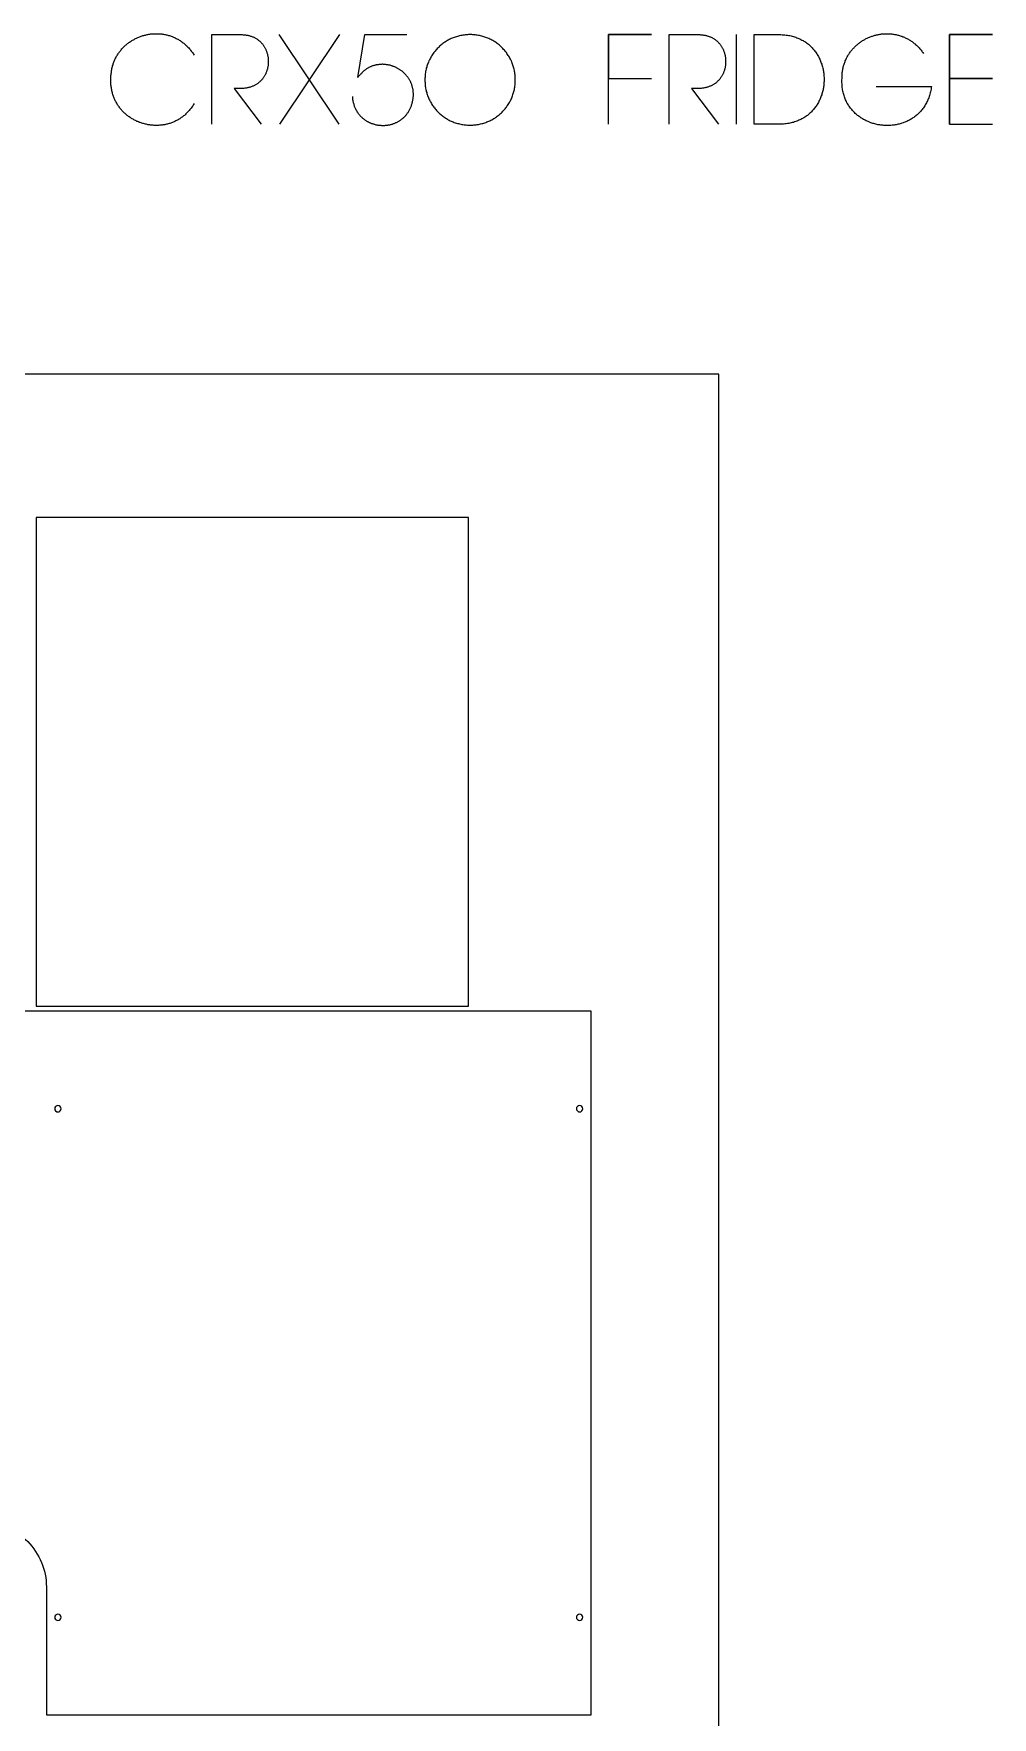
# Model space of a CAD drawing. Extents: x -888 to 5190, y -506 to 2808.
# Drawn here: x 4441 to 5190, y 1390 to 2706 of the extents above; entities that cross this region are included whole.
import ezdxf

# ---------------------------------------------------------------- set-up
doc = ezdxf.new("R2010")
doc.units = 0
doc.layers.add('DEFAULT_LAYER', color=1, linetype='CONTINUOUS')
doc.layers.add('T5_LOGOLAYER_21', color=18, linetype='CONTINUOUS')

msp = doc.modelspace()

# ---------------------------------------------------------------- linework, layer by layer
at = {"layer": 'DEFAULT_LAYER'}
for points in [[(3756.7, 0), (4976.7, 0), (4976.7, 2440), (3756.7, 2440)], [(4442.7, 1946), (4780.7, 1946), (4780.7, 2328), (4442.7, 2328)]]:
    msp.add_lwpolyline(points, close=True, dxfattribs=at)
for points in [[(4876.7, 1942), (3756.7, 1942), (3756.7, 1542), (4400.7, 1542, -0.414214), (4450.7, 1492), (4450.7, 1392), (4876.7, 1392)], [(4459.7, 1868.3, 0.414214), (4457.2, 1865.8, 0.414214), (4459.7, 1863.3, 0.414214), (4462.2, 1865.8, 0.414214)], [(4867.7, 1868.3, 0.414214), (4865.2, 1865.8, 0.414214), (4867.7, 1863.3, 0.414214), (4870.2, 1865.8, 0.414214)], [(4459.7, 1470.7, 0.414214), (4457.2, 1468.2, 0.414214), (4459.7, 1465.7, 0.414214), (4462.2, 1468.2, 0.414214)], [(4867.7, 1470.7, 0.414214), (4865.2, 1468.2, 0.414214), (4867.7, 1465.7, 0.414214), (4870.2, 1468.2, 0.414214)]]:
    msp.add_lwpolyline(points, format="xyb", close=True, dxfattribs=at)
at = {"layer": 'T5_LOGOLAYER_21'}
for points in [[(4566.3, 2651.6), (4565.8, 2650.8), (4565.4, 2650.1), (4564.9, 2649.5), (4564.4, 2648.8), (4563.9, 2648.1), (4563.4, 2647.5), (4562.9, 2646.9), (4562.4, 2646.3), (4561.9, 2645.7), (4561.4, 2645.1), (4560.8, 2644.5), (4560.3, 2644), (4559.7, 2643.5), (4559.2, 2642.9), (4558.6, 2642.4), (4558, 2642), (4557.4, 2641.5), (4556.8, 2641.1), (4556.2, 2640.6), (4555.6, 2640.2), (4555, 2639.8), (4554.4, 2639.4), (4553.8, 2639), (4553.2, 2638.7), (4552.5, 2638.3), (4551.9, 2638), (4551.2, 2637.7), (4550.6, 2637.4), (4549.9, 2637.1), (4549.3, 2636.9), (4548.6, 2636.6), (4548, 2636.4), (4547.3, 2636.1), (4546.6, 2635.9), (4545.9, 2635.7), (4545.3, 2635.6), (4544.6, 2635.4), (4543.9, 2635.2), (4543.2, 2635.1), (4542.5, 2635), (4541.8, 2634.9), (4541.2, 2634.8), (4540.5, 2634.7), (4539.8, 2634.6), (4539.1, 2634.6), (4538.4, 2634.5), (4537.7, 2634.5), (4537, 2634.5), (4536.3, 2634.5), (4535.6, 2634.5), (4534.9, 2634.5), (4534.2, 2634.6), (4533.5, 2634.6), (4532.9, 2634.7), (4532.2, 2634.8), (4531.5, 2634.9), (4530.8, 2635), (4530.1, 2635.1), (4529.4, 2635.2), (4528.8, 2635.4), (4528.1, 2635.5), (4527.4, 2635.7), (4526.7, 2635.9), (4526.1, 2636), (4525.4, 2636.3), (4524.8, 2636.5), (4524.1, 2636.7), (4523.5, 2636.9), (4522.8, 2637.2), (4522.2, 2637.5), (4521.5, 2637.7), (4520.9, 2638), (4520.3, 2638.3), (4519.7, 2638.7), (4519.1, 2639), (4518.5, 2639.3), (4517.9, 2639.7), (4517.3, 2640), (4516.7, 2640.4), (4516.1, 2640.8), (4515.5, 2641.2), (4515, 2641.6), (4514.4, 2642), (4513.9, 2642.4), (4513.3, 2642.9), (4512.8, 2643.3), (4512.3, 2643.8), (4511.8, 2644.2), (4511.3, 2644.7), (4510.8, 2645.2), (4510.3, 2645.7), (4509.8, 2646.2), (4509.3, 2646.8), (4508.9, 2647.3), (4508.5, 2647.8), (4508, 2648.4), (4507.6, 2649), (4507.2, 2649.5), (4506.8, 2650.1), (4506.4, 2650.7), (4506, 2651.3), (4505.7, 2651.9), (4505.3, 2652.6), (4505, 2653.2), (4504.6, 2653.8), (4504.3, 2654.5), (4504, 2655.2), (4503.7, 2655.8), (4503.5, 2656.5), (4503.2, 2657.2), (4503, 2657.9), (4502.7, 2658.6), (4502.5, 2659.3), (4502.3, 2660.1), (4502.1, 2660.8), (4501.9, 2661.5), (4501.8, 2662.3), (4501.6, 2663.1), (4501.5, 2663.8), (4501.4, 2664.6), (4501.3, 2665.4), (4501.2, 2666.2), (4501.2, 2667), (4501.1, 2667.8), (4501.1, 2668.7), (4501.1, 2669.5), (4501.1, 2670.3), (4501.2, 2671.2), (4501.2, 2672), (4501.2, 2672.8), (4501.2, 2673.6), (4501.3, 2674.4), (4501.4, 2675.2), (4501.5, 2676), (4501.6, 2676.8), (4501.7, 2677.5), (4501.8, 2678.3), (4502, 2679.1), (4502.2, 2679.8), (4502.3, 2680.5), (4502.5, 2681.2), (4502.8, 2682), (4503, 2682.7), (4503.2, 2683.4), (4503.5, 2684), (4503.7, 2684.7), (4504, 2685.4), (4504.3, 2686.1), (4504.6, 2686.7), (4504.9, 2687.3), (4505.3, 2688), (4505.6, 2688.6), (4506, 2689.2), (4506.3, 2689.8), (4506.7, 2690.4), (4507.1, 2691), (4507.5, 2691.6), (4507.9, 2692.1), (4508.3, 2692.7), (4508.8, 2693.2), (4509.2, 2693.7), (4509.7, 2694.3), (4510.1, 2694.8), (4510.6, 2695.3), (4511.1, 2695.8), (4511.6, 2696.2), (4512.1, 2696.7), (4512.6, 2697.2), (4513.1, 2697.6), (4513.6, 2698.1), (4514.2, 2698.5), (4514.7, 2698.9), (4515.2, 2699.3), (4515.8, 2699.7), (4516.4, 2700.1), (4516.9, 2700.5), (4517.5, 2700.8), (4518.1, 2701.2), (4518.7, 2701.5), (4519.3, 2701.8), (4519.9, 2702.2), (4520.5, 2702.5), (4521.1, 2702.8), (4521.7, 2703), (4522.3, 2703.3), (4523, 2703.6), (4523.6, 2703.8), (4524.2, 2704.1), (4524.9, 2704.3), (4525.5, 2704.5), (4526.2, 2704.7), (4526.8, 2704.9), (4527.5, 2705.1), (4528.1, 2705.2), (4528.8, 2705.4), (4529.5, 2705.5), (4530.1, 2705.7), (4530.8, 2705.8), (4531.5, 2705.9), (4532.1, 2706), (4532.8, 2706), (4533.5, 2706.1), (4534.2, 2706.2), (4534.8, 2706.2), (4535.5, 2706.2), (4536.2, 2706.2), (4536.9, 2706.2), (4537.6, 2706.2), (4538.2, 2706.2), (4538.9, 2706.2), (4539.6, 2706.1), (4540.3, 2706.1), (4541, 2706), (4541.6, 2705.9), (4542.3, 2705.8), (4543, 2705.7), (4543.7, 2705.6), (4544.3, 2705.4), (4545, 2705.3), (4545.7, 2705.1), (4546.3, 2704.9), (4547, 2704.7), (4547.7, 2704.5), (4548.3, 2704.3), (4549, 2704), (4549.6, 2703.8), (4550.2, 2703.5), (4550.9, 2703.2), (4551.5, 2702.9), (4552.2, 2702.6), (4552.8, 2702.3), (4553.4, 2702), (4554, 2701.6), (4554.6, 2701.2), (4555.2, 2700.9), (4555.8, 2700.5), (4556.4, 2700), (4557, 2699.6), (4557.6, 2699.2), (4558.2, 2698.7), (4558.7, 2698.3), (4559.3, 2697.8), (4559.8, 2697.3), (4560.4, 2696.7), (4560.9, 2696.2), (4561.4, 2695.7), (4562, 2695.1), (4562.5, 2694.5), (4563, 2693.9), (4563.5, 2693.3), (4564, 2692.7), (4564.4, 2692.1), (4564.9, 2691.4), (4565.4, 2690.8), (4565.8, 2690.1), (4566.3, 2689.4)], [(4580.1, 2635.5), (4580.1, 2705.5), (4603.2, 2705.5), (4603.9, 2705.5), (4604.5, 2705.4), (4605.1, 2705.4), (4605.8, 2705.3), (4606.4, 2705.3), (4607, 2705.2), (4607.6, 2705.1), (4608.1, 2705), (4608.7, 2704.9), (4609.3, 2704.7), (4609.8, 2704.6), (4610.3, 2704.4), (4610.9, 2704.3), (4611.4, 2704.1), (4611.9, 2703.9), (4612.4, 2703.7), (4612.9, 2703.4), (4613.4, 2703.2), (4613.8, 2703), (4614.3, 2702.7), (4614.7, 2702.4), (4615.2, 2702.2), (4615.6, 2701.9), (4616, 2701.6), (4616.4, 2701.3), (4616.8, 2701), (4617.2, 2700.7), (4617.6, 2700.3), (4617.9, 2700), (4618.3, 2699.6), (4618.6, 2699.3), (4619, 2698.9), (4619.3, 2698.5), (4619.6, 2698.2), (4619.9, 2697.8), (4620.2, 2697.4), (4620.5, 2697), (4620.7, 2696.6), (4621, 2696.1), (4621.3, 2695.7), (4621.5, 2695.3), (4621.7, 2694.9), (4622, 2694.4), (4622.2, 2694), (4622.4, 2693.5), (4622.6, 2693.1), (4622.7, 2692.6), (4622.9, 2692.2), (4623.1, 2691.7), (4623.2, 2691.2), (4623.3, 2690.8), (4623.5, 2690.3), (4623.6, 2689.8), (4623.7, 2689.4), (4623.8, 2688.9), (4623.9, 2688.4), (4624, 2687.9), (4624, 2687.4), (4624.1, 2686.9), (4624.1, 2686.4), (4624.2, 2685.9), (4624.2, 2685.5), (4624.2, 2685), (4624.2, 2684.5), (4624.2, 2684), (4624.2, 2683.5), (4624.2, 2683), (4624.1, 2682.5), (4624.1, 2682), (4624, 2681.5), (4624, 2681), (4623.9, 2680.6), (4623.8, 2680.1), (4623.7, 2679.6), (4623.6, 2679.1), (4623.5, 2678.6), (4623.3, 2678.2), (4623.2, 2677.7), (4623.1, 2677.2), (4622.9, 2676.8), (4622.7, 2676.3), (4622.6, 2675.8), (4622.4, 2675.4), (4622.2, 2674.9), (4622, 2674.5), (4621.7, 2674.1), (4621.5, 2673.6), (4621.3, 2673.2), (4621, 2672.8), (4620.7, 2672.4), (4620.5, 2672), (4620.2, 2671.6), (4619.9, 2671.2), (4619.6, 2670.8), (4619.3, 2670.4), (4619, 2670), (4618.6, 2669.7), (4618.3, 2669.3), (4617.9, 2669), (4617.6, 2668.6), (4617.2, 2668.3), (4616.8, 2668), (4616.4, 2667.6), (4616, 2667.3), (4615.6, 2667), (4615.2, 2666.8), (4614.7, 2666.5), (4614.3, 2666.2), (4613.8, 2666), (4613.4, 2665.7), (4612.9, 2665.5), (4612.4, 2665.3), (4611.9, 2665.1), (4611.4, 2664.9), (4610.9, 2664.7), (4610.3, 2664.5), (4609.8, 2664.3), (4609.3, 2664.2), (4608.7, 2664.1), (4608.1, 2663.9), (4607.6, 2663.8), (4607, 2663.7), (4606.4, 2663.7), (4605.8, 2663.6), (4605.1, 2663.5), (4604.5, 2663.5), (4603.9, 2663.5), (4603.2, 2663.5), (4597.6, 2663.5), (4618.6, 2635.5)], [(4632.6, 2705.5), (4679.5, 2635.5)], [(4633.3, 2635.5), (4680.2, 2705.5)], [(4690, 2657.2), (4690.1, 2656.5), (4690.1, 2655.9), (4690.2, 2655.3), (4690.2, 2654.7), (4690.3, 2654.1), (4690.4, 2653.5), (4690.6, 2652.9), (4690.7, 2652.3), (4690.8, 2651.8), (4691, 2651.2), (4691.1, 2650.7), (4691.3, 2650.1), (4691.5, 2649.6), (4691.7, 2649.1), (4691.9, 2648.6), (4692.1, 2648.1), (4692.3, 2647.6), (4692.6, 2647.1), (4692.8, 2646.6), (4693.1, 2646.1), (4693.4, 2645.7), (4693.6, 2645.2), (4693.9, 2644.8), (4694.2, 2644.4), (4694.5, 2643.9), (4694.9, 2643.5), (4695.2, 2643.1), (4695.5, 2642.7), (4695.8, 2642.3), (4696.2, 2642), (4696.5, 2641.6), (4696.9, 2641.2), (4697.3, 2640.9), (4697.7, 2640.5), (4698, 2640.2), (4698.4, 2639.9), (4698.8, 2639.6), (4699.2, 2639.3), (4699.6, 2639), (4700.1, 2638.7), (4700.5, 2638.4), (4700.9, 2638.1), (4701.3, 2637.9), (4701.8, 2637.6), (4702.2, 2637.4), (4702.7, 2637.2), (4703.1, 2636.9), (4703.6, 2636.7), (4704, 2636.5), (4704.5, 2636.3), (4705, 2636.1), (4705.4, 2636), (4705.9, 2635.8), (4706.4, 2635.7), (4706.9, 2635.5), (4707.4, 2635.4), (4707.9, 2635.3), (4708.3, 2635.1), (4708.8, 2635), (4709.3, 2634.9), (4709.8, 2634.8), (4710.3, 2634.8), (4710.8, 2634.7), (4711.3, 2634.6), (4711.8, 2634.6), (4712.3, 2634.6), (4712.8, 2634.5), (4713.3, 2634.5), (4713.8, 2634.5), (4714.3, 2634.5), (4714.8, 2634.5), (4715.3, 2634.5), (4715.8, 2634.6), (4716.3, 2634.6), (4716.8, 2634.7), (4717.3, 2634.7), (4717.8, 2634.8), (4718.3, 2634.9), (4718.8, 2635), (4719.3, 2635.1), (4719.8, 2635.2), (4720.3, 2635.3), (4720.8, 2635.4), (4721.3, 2635.6), (4721.7, 2635.7), (4722.2, 2635.9), (4722.7, 2636.1), (4723.2, 2636.3), (4723.6, 2636.5), (4724.1, 2636.7), (4724.5, 2636.9), (4725, 2637.1), (4725.5, 2637.3), (4725.9, 2637.6), (4726.3, 2637.8), (4726.8, 2638.1), (4727.2, 2638.4), (4727.6, 2638.7), (4728, 2639), (4728.5, 2639.3), (4728.9, 2639.6), (4729.3, 2639.9), (4729.7, 2640.3), (4730, 2640.6), (4730.4, 2641), (4730.8, 2641.3), (4731.2, 2641.7), (4731.5, 2642.1), (4731.9, 2642.5), (4732.2, 2642.9), (4732.5, 2643.4), (4732.9, 2643.8), (4733.2, 2644.3), (4733.5, 2644.7), (4733.8, 2645.2), (4734.1, 2645.7), (4734.4, 2646.1), (4734.6, 2646.7), (4734.9, 2647.2), (4735.2, 2647.7), (4735.4, 2648.2), (4735.6, 2648.8), (4735.9, 2649.3), (4736.1, 2649.9), (4736.3, 2650.5), (4736.5, 2651.1), (4736.7, 2651.7), (4736.8, 2652.3), (4737, 2652.9), (4737.1, 2653.5), (4737.2, 2654.1), (4737.3, 2654.7), (4737.4, 2655.2), (4737.5, 2655.8), (4737.6, 2656.4), (4737.6, 2657), (4737.7, 2657.5), (4737.7, 2658.1), (4737.7, 2658.7), (4737.7, 2659.2), (4737.7, 2659.8), (4737.6, 2660.3), (4737.6, 2660.9), (4737.6, 2661.4), (4737.5, 2661.9), (4737.4, 2662.5), (4737.3, 2663), (4737.2, 2663.5), (4737.1, 2664), (4737, 2664.5), (4736.8, 2665), (4736.7, 2665.5), (4736.5, 2666), (4736.4, 2666.5), (4736.2, 2667), (4736, 2667.5), (4735.8, 2667.9), (4735.6, 2668.4), (4735.4, 2668.8), (4735.2, 2669.3), (4734.9, 2669.7), (4734.7, 2670.2), (4734.4, 2670.6), (4734.1, 2671), (4733.9, 2671.4), (4733.6, 2671.8), (4733.3, 2672.3), (4733, 2672.6), (4732.7, 2673), (4732.4, 2673.4), (4732, 2673.8), (4731.7, 2674.2), (4731.4, 2674.5), (4731, 2674.9), (4730.7, 2675.2), (4730.3, 2675.6), (4729.9, 2675.9), (4729.6, 2676.2), (4729.2, 2676.6), (4728.8, 2676.9), (4728.4, 2677.2), (4728, 2677.5), (4727.6, 2677.7), (4727.2, 2678), (4726.8, 2678.3), (4726.4, 2678.6), (4725.9, 2678.8), (4725.5, 2679.1), (4725.1, 2679.3), (4724.6, 2679.5), (4724.2, 2679.7), (4723.7, 2680), (4723.3, 2680.2), (4722.8, 2680.3), (4722.4, 2680.5), (4721.9, 2680.7), (4721.4, 2680.9), (4721, 2681), (4720.5, 2681.2), (4720, 2681.3), (4719.5, 2681.5), (4719.1, 2681.6), (4718.6, 2681.7), (4718.1, 2681.8), (4717.6, 2681.9), (4717.1, 2682), (4716.6, 2682), (4716.1, 2682.1), (4715.7, 2682.1), (4715.2, 2682.2), (4714.7, 2682.2), (4714.2, 2682.2), (4713.7, 2682.3), (4713.2, 2682.3), (4712.7, 2682.2), (4712.2, 2682.2), (4711.7, 2682.2), (4711.2, 2682.2), (4710.7, 2682.1), (4710.2, 2682), (4709.7, 2682), (4709.2, 2681.9), (4708.7, 2681.8), (4708.2, 2681.7), (4707.7, 2681.6), (4707.2, 2681.4), (4706.8, 2681.3), (4706.3, 2681.1), (4705.8, 2681), (4705.3, 2680.8), (4704.8, 2680.6), (4704.4, 2680.4), (4703.9, 2680.2), (4703.4, 2680), (4702.9, 2679.7), (4702.5, 2679.5), (4702, 2679.2), (4701.6, 2679), (4701.1, 2678.7), (4700.7, 2678.4), (4700.2, 2678.1), (4699.8, 2677.7), (4699.4, 2677.4), (4698.9, 2677.1), (4698.5, 2676.7), (4698.1, 2676.3), (4697.7, 2675.9), (4697.3, 2675.5), (4696.9, 2675.1), (4696.5, 2674.7), (4696.1, 2674.3), (4695.7, 2673.8), (4695.3, 2673.3), (4694.9, 2672.9), (4694.6, 2672.4), (4694.2, 2671.9), (4699.8, 2705.5), (4732.7, 2705.5)], [(4890.2, 2635.5), (4890.2, 2705.5), (4923.8, 2705.5), (4890.2, 2705.5), (4890.2, 2671.2), (4923.8, 2671.2)], [(4937.8, 2635.5), (4937.8, 2705.5), (4960.9, 2705.5), (4961.6, 2705.5), (4962.2, 2705.4), (4962.8, 2705.4), (4963.5, 2705.3), (4964.1, 2705.3), (4964.7, 2705.2), (4965.3, 2705.1), (4965.8, 2705), (4966.4, 2704.9), (4967, 2704.7), (4967.5, 2704.6), (4968, 2704.4), (4968.6, 2704.3), (4969.1, 2704.1), (4969.6, 2703.9), (4970.1, 2703.7), (4970.6, 2703.4), (4971.1, 2703.2), (4971.5, 2703), (4972, 2702.7), (4972.4, 2702.4), (4972.9, 2702.2), (4973.3, 2701.9), (4973.7, 2701.6), (4974.1, 2701.3), (4974.5, 2701), (4974.9, 2700.7), (4975.3, 2700.3), (4975.6, 2700), (4976, 2699.6), (4976.3, 2699.3), (4976.7, 2698.9), (4977, 2698.5), (4977.3, 2698.2), (4977.6, 2697.8), (4977.9, 2697.4), (4978.2, 2697), (4978.4, 2696.6), (4978.7, 2696.1), (4979, 2695.7), (4979.2, 2695.3), (4979.4, 2694.9), (4979.7, 2694.4), (4979.9, 2694), (4980.1, 2693.5), (4980.3, 2693.1), (4980.4, 2692.6), (4980.6, 2692.2), (4980.8, 2691.7), (4980.9, 2691.2), (4981, 2690.8), (4981.2, 2690.3), (4981.3, 2689.8), (4981.4, 2689.4), (4981.5, 2688.9), (4981.6, 2688.4), (4981.7, 2687.9), (4981.7, 2687.4), (4981.8, 2686.9), (4981.8, 2686.4), (4981.9, 2685.9), (4981.9, 2685.5), (4981.9, 2685), (4981.9, 2684.5), (4981.9, 2684), (4981.9, 2683.5), (4981.9, 2683), (4981.8, 2682.5), (4981.8, 2682), (4981.7, 2681.5), (4981.7, 2681), (4981.6, 2680.6), (4981.5, 2680.1), (4981.4, 2679.6), (4981.3, 2679.1), (4981.2, 2678.6), (4981, 2678.2), (4980.9, 2677.7), (4980.8, 2677.2), (4980.6, 2676.8), (4980.4, 2676.3), (4980.3, 2675.8), (4980.1, 2675.4), (4979.9, 2674.9), (4979.7, 2674.5), (4979.4, 2674.1), (4979.2, 2673.6), (4979, 2673.2), (4978.7, 2672.8), (4978.4, 2672.4), (4978.2, 2672), (4977.9, 2671.6), (4977.6, 2671.2), (4977.3, 2670.8), (4977, 2670.4), (4976.7, 2670), (4976.3, 2669.7), (4976, 2669.3), (4975.6, 2669), (4975.3, 2668.6), (4974.9, 2668.3), (4974.5, 2668), (4974.1, 2667.6), (4973.7, 2667.3), (4973.3, 2667), (4972.9, 2666.8), (4972.4, 2666.5), (4972, 2666.2), (4971.5, 2666), (4971.1, 2665.7), (4970.6, 2665.5), (4970.1, 2665.3), (4969.6, 2665.1), (4969.1, 2664.9), (4968.6, 2664.7), (4968, 2664.5), (4967.5, 2664.3), (4967, 2664.2), (4966.4, 2664.1), (4965.8, 2663.9), (4965.3, 2663.8), (4964.7, 2663.7), (4964.1, 2663.7), (4963.5, 2663.6), (4962.8, 2663.5), (4962.2, 2663.5), (4961.6, 2663.5), (4960.9, 2663.5), (4955.3, 2663.5), (4976.3, 2635.5)], [(4990.3, 2635.5), (4990.3, 2705.5)], [(5099.5, 2664.9), (5142.9, 2664.9), (5142.7, 2663.8), (5142.5, 2662.8), (5142.3, 2661.8), (5142.1, 2660.9), (5141.9, 2659.9), (5141.6, 2659), (5141.4, 2658), (5141.1, 2657.1), (5140.7, 2656.2), (5140.4, 2655.4), (5140.1, 2654.5), (5139.7, 2653.7), (5139.3, 2652.9), (5138.9, 2652.1), (5138.5, 2651.3), (5138, 2650.6), (5137.6, 2649.8), (5137.1, 2649.1), (5136.6, 2648.4), (5136.1, 2647.7), (5135.6, 2647), (5135.1, 2646.4), (5134.5, 2645.7), (5134, 2645.1), (5133.4, 2644.5), (5132.8, 2643.9), (5132.2, 2643.4), (5131.6, 2642.8), (5131, 2642.3), (5130.4, 2641.8), (5129.7, 2641.3), (5129.1, 2640.8), (5128.4, 2640.4), (5127.8, 2639.9), (5127.1, 2639.5), (5126.4, 2639.1), (5125.7, 2638.7), (5125, 2638.3), (5124.3, 2638), (5123.6, 2637.6), (5122.8, 2637.3), (5122.1, 2637), (5121.3, 2636.7), (5120.6, 2636.5), (5119.8, 2636.2), (5119.1, 2636), (5118.3, 2635.8), (5117.5, 2635.5), (5116.8, 2635.4), (5116, 2635.2), (5115.2, 2635), (5114.4, 2634.9), (5113.6, 2634.8), (5112.8, 2634.7), (5112, 2634.6), (5111.2, 2634.5), (5110.4, 2634.5), (5109.6, 2634.4), (5108.8, 2634.4), (5108.1, 2634.4), (5107.3, 2634.4), (5106.5, 2634.5), (5105.7, 2634.5), (5104.9, 2634.6), (5104.1, 2634.7), (5103.3, 2634.8), (5102.5, 2634.9), (5101.7, 2635), (5100.9, 2635.1), (5100.1, 2635.3), (5099.3, 2635.5), (5098.6, 2635.7), (5097.8, 2635.9), (5097, 2636.1), (5096.3, 2636.4), (5095.5, 2636.6), (5094.8, 2636.9), (5094, 2637.2), (5093.3, 2637.5), (5092.6, 2637.8), (5091.8, 2638.1), (5091.1, 2638.5), (5090.4, 2638.9), (5089.7, 2639.2), (5089, 2639.6), (5088.3, 2640.1), (5087.7, 2640.5), (5087, 2640.9), (5086.4, 2641.4), (5085.7, 2641.9), (5085.1, 2642.4), (5084.5, 2642.9), (5083.9, 2643.4), (5083.3, 2643.9), (5082.7, 2644.5), (5082.1, 2645.1), (5081.6, 2645.6), (5081, 2646.2), (5080.5, 2646.9), (5080, 2647.5), (5079.5, 2648.1), (5079, 2648.8), (5078.5, 2649.5), (5078.1, 2650.2), (5077.6, 2650.9), (5077.2, 2651.6), (5076.8, 2652.3), (5076.4, 2653.1), (5076.1, 2653.8), (5075.7, 2654.6), (5075.4, 2655.4), (5075.1, 2656.2), (5074.8, 2657), (5074.5, 2657.9), (5074.2, 2658.7), (5074, 2659.6), (5073.8, 2660.5), (5073.6, 2661.4), (5073.4, 2662.3), (5073.3, 2663.2), (5073.1, 2664.2), (5073, 2665.1), (5072.9, 2666.1), (5072.9, 2667.1), (5072.8, 2668.1), (5072.8, 2669.1), (5072.8, 2670.1), (5072.9, 2671.2), (5072.9, 2672), (5072.9, 2672.8), (5072.9, 2673.6), (5073, 2674.3), (5073.1, 2675.1), (5073.1, 2675.9), (5073.2, 2676.6), (5073.3, 2677.4), (5073.5, 2678.1), (5073.6, 2678.8), (5073.8, 2679.6), (5073.9, 2680.3), (5074.1, 2681), (5074.3, 2681.7), (5074.5, 2682.4), (5074.8, 2683.1), (5075, 2683.7), (5075.3, 2684.4), (5075.5, 2685.1), (5075.8, 2685.7), (5076.1, 2686.3), (5076.4, 2687), (5076.7, 2687.6), (5077, 2688.2), (5077.4, 2688.8), (5077.7, 2689.4), (5078.1, 2690), (5078.5, 2690.6), (5078.8, 2691.1), (5079.2, 2691.7), (5079.6, 2692.2), (5080.1, 2692.8), (5080.5, 2693.3), (5080.9, 2693.8), (5081.4, 2694.3), (5081.8, 2694.8), (5082.3, 2695.3), (5082.7, 2695.8), (5083.2, 2696.3), (5083.7, 2696.7), (5084.2, 2697.2), (5084.7, 2697.6), (5085.2, 2698), (5085.7, 2698.5), (5086.3, 2698.9), (5086.8, 2699.3), (5087.3, 2699.7), (5087.9, 2700), (5088.4, 2700.4), (5089, 2700.8), (5089.6, 2701.1), (5090.1, 2701.4), (5090.7, 2701.8), (5091.3, 2702.1), (5091.9, 2702.4), (5092.5, 2702.7), (5093.1, 2702.9), (5093.7, 2703.2), (5094.3, 2703.5), (5094.9, 2703.7), (5095.6, 2704), (5096.2, 2704.2), (5096.8, 2704.4), (5097.4, 2704.6), (5098.1, 2704.8), (5098.7, 2705), (5099.4, 2705.1), (5100, 2705.3), (5100.7, 2705.4), (5101.3, 2705.5), (5102, 2705.7), (5102.6, 2705.8), (5103.3, 2705.9), (5103.9, 2706), (5104.6, 2706), (5105.3, 2706.1), (5105.9, 2706.1), (5106.6, 2706.2), (5107.3, 2706.2), (5107.9, 2706.2), (5108.6, 2706.2), (5109.2, 2706.2), (5109.9, 2706.1), (5110.6, 2706.1), (5111.2, 2706), (5111.9, 2706), (5112.6, 2705.9), (5113.2, 2705.8), (5113.9, 2705.7), (5114.6, 2705.6), (5115.2, 2705.5), (5115.9, 2705.3), (5116.5, 2705.1), (5117.2, 2705), (5117.8, 2704.8), (5118.5, 2704.6), (5119.1, 2704.4), (5119.8, 2704.2), (5120.4, 2703.9), (5121, 2703.7), (5121.7, 2703.4), (5122.3, 2703.1), (5122.9, 2702.8), (5123.5, 2702.5), (5124.1, 2702.2), (5124.8, 2701.9), (5125.4, 2701.5), (5126, 2701.1), (5126.5, 2700.8), (5127.1, 2700.4), (5127.7, 2700), (5128.3, 2699.5), (5128.9, 2699.1), (5129.4, 2698.6), (5130, 2698.2), (5130.5, 2697.7), (5131.1, 2697.2), (5131.6, 2696.7), (5132.2, 2696.2), (5132.7, 2695.6), (5133.2, 2695.1), (5133.7, 2694.5), (5134.2, 2693.9), (5134.7, 2693.3), (5135.2, 2692.7), (5135.6, 2692.1), (5136.1, 2691.4), (5136.6, 2690.8)], [(5156.9, 2635.5), (5156.9, 2705.5), (5190.5, 2705.5), (5156.9, 2705.5), (5156.9, 2671.2), (5190.5, 2671.2), (5156.9, 2671.2), (5156.9, 2635.5), (5190.5, 2635.5)]]:
    msp.add_lwpolyline(points, dxfattribs=at)
for points in [[(4781.7, 2634.8), (4782.4, 2634.8), (4783.3, 2634.8), (4784.2, 2634.8), (4785.1, 2634.9), (4786, 2635), (4786.9, 2635.1), (4787.7, 2635.2), (4788.6, 2635.3), (4789.5, 2635.5), (4790.3, 2635.7), (4791.2, 2635.9), (4792, 2636.1), (4792.8, 2636.4), (4793.6, 2636.6), (4794.4, 2636.9), (4795.2, 2637.2), (4796, 2637.5), (4796.8, 2637.9), (4797.6, 2638.2), (4798.3, 2638.6), (4799.1, 2639), (4799.8, 2639.4), (4800.5, 2639.9), (4801.3, 2640.3), (4802, 2640.8), (4802.7, 2641.2), (4803.3, 2641.7), (4804, 2642.3), (4804.7, 2642.8), (4805.3, 2643.3), (4805.9, 2643.9), (4806.5, 2644.4), (4807.1, 2645), (4807.7, 2645.6), (4808.3, 2646.3), (4808.9, 2646.9), (4809.4, 2647.5), (4809.9, 2648.2), (4810.4, 2648.8), (4810.9, 2649.5), (4811.4, 2650.2), (4811.9, 2650.9), (4812.3, 2651.6), (4812.8, 2652.4), (4813.2, 2653.1), (4813.6, 2653.8), (4813.9, 2654.6), (4814.3, 2655.4), (4814.6, 2656.2), (4815, 2656.9), (4815.3, 2657.7), (4815.6, 2658.6), (4815.8, 2659.4), (4816.1, 2660.2), (4816.3, 2661), (4816.5, 2661.9), (4816.7, 2662.7), (4816.9, 2663.6), (4817, 2664.4), (4817.1, 2665.3), (4817.2, 2666.2), (4817.3, 2667.1), (4817.4, 2668), (4817.4, 2668.9), (4817.4, 2669.8), (4817.4, 2670.5), (4817.4, 2671.4), (4817.4, 2672.3), (4817.3, 2673.2), (4817.2, 2674), (4817.1, 2674.9), (4817, 2675.8), (4816.9, 2676.7), (4816.7, 2677.5), (4816.5, 2678.4), (4816.3, 2679.2), (4816.1, 2680), (4815.8, 2680.9), (4815.6, 2681.7), (4815.3, 2682.5), (4815, 2683.3), (4814.6, 2684.1), (4814.3, 2684.9), (4813.9, 2685.6), (4813.6, 2686.4), (4813.2, 2687.1), (4812.8, 2687.9), (4812.3, 2688.6), (4811.9, 2689.3), (4811.4, 2690), (4810.9, 2690.7), (4810.4, 2691.4), (4809.9, 2692.1), (4809.4, 2692.7), (4808.9, 2693.4), (4808.3, 2694), (4807.7, 2694.6), (4807.1, 2695.2), (4806.5, 2695.8), (4805.9, 2696.4), (4805.3, 2696.9), (4804.7, 2697.5), (4804, 2698), (4803.3, 2698.5), (4802.7, 2699), (4802, 2699.5), (4801.3, 2699.9), (4800.5, 2700.4), (4799.8, 2700.8), (4799.1, 2701.2), (4798.3, 2701.6), (4797.6, 2702), (4796.8, 2702.4), (4796, 2702.7), (4795.2, 2703), (4794.4, 2703.3), (4793.6, 2703.6), (4792.8, 2703.9), (4792, 2704.1), (4791.2, 2704.4), (4790.3, 2704.6), (4789.5, 2704.7), (4788.6, 2704.9), (4787.7, 2705.1), (4786.9, 2705.2), (4786, 2705.3), (4785.1, 2705.4), (4784.2, 2705.4), (4783.3, 2705.5), (4782.4, 2705.5), (4781.7, 2705.5), (4780.8, 2705.5), (4779.9, 2705.4), (4779, 2705.4), (4778.1, 2705.3), (4777.3, 2705.2), (4776.4, 2705.1), (4775.5, 2704.9), (4774.7, 2704.7), (4773.8, 2704.6), (4773, 2704.4), (4772.1, 2704.1), (4771.3, 2703.9), (4770.5, 2703.6), (4769.7, 2703.3), (4768.9, 2703), (4768.1, 2702.7), (4767.3, 2702.4), (4766.5, 2702), (4765.8, 2701.6), (4765, 2701.2), (4764.3, 2700.8), (4763.6, 2700.4), (4762.9, 2699.9), (4762.2, 2699.5), (4761.5, 2699), (4760.8, 2698.5), (4760.1, 2698), (4759.5, 2697.5), (4758.8, 2696.9), (4758.2, 2696.4), (4757.6, 2695.8), (4757, 2695.2), (4756.4, 2694.6), (4755.8, 2694), (4755.3, 2693.4), (4754.7, 2692.7), (4754.2, 2692.1), (4753.7, 2691.4), (4753.2, 2690.7), (4752.7, 2690), (4752.2, 2689.3), (4751.8, 2688.6), (4751.4, 2687.9), (4751, 2687.1), (4750.6, 2686.4), (4750.2, 2685.6), (4749.8, 2684.9), (4749.5, 2684.1), (4749.2, 2683.3), (4748.8, 2682.5), (4748.6, 2681.7), (4748.3, 2680.9), (4748.1, 2680), (4747.8, 2679.2), (4747.6, 2678.4), (4747.4, 2677.5), (4747.3, 2676.7), (4747.1, 2675.8), (4747, 2674.9), (4746.9, 2674), (4746.8, 2673.2), (4746.8, 2672.3), (4746.7, 2671.4), (4746.7, 2670.5), (4746.7, 2669.8), (4746.7, 2668.9), (4746.8, 2668), (4746.8, 2667.1), (4746.9, 2666.2), (4747, 2665.3), (4747.1, 2664.4), (4747.3, 2663.6), (4747.4, 2662.7), (4747.6, 2661.9), (4747.8, 2661), (4748.1, 2660.2), (4748.3, 2659.4), (4748.6, 2658.6), (4748.8, 2657.7), (4749.2, 2656.9), (4749.5, 2656.2), (4749.8, 2655.4), (4750.2, 2654.6), (4750.6, 2653.8), (4751, 2653.1), (4751.4, 2652.4), (4751.8, 2651.6), (4752.2, 2650.9), (4752.7, 2650.2), (4753.2, 2649.5), (4753.7, 2648.8), (4754.2, 2648.2), (4754.7, 2647.5), (4755.3, 2646.9), (4755.8, 2646.3), (4756.4, 2645.6), (4757, 2645), (4757.6, 2644.4), (4758.2, 2643.9), (4758.8, 2643.3), (4759.5, 2642.8), (4760.1, 2642.3), (4760.8, 2641.7), (4761.5, 2641.2), (4762.2, 2640.8), (4762.9, 2640.3), (4763.6, 2639.9), (4764.3, 2639.4), (4765, 2639), (4765.8, 2638.6), (4766.5, 2638.2), (4767.3, 2637.9), (4768.1, 2637.5), (4768.9, 2637.2), (4769.7, 2636.9), (4770.5, 2636.6), (4771.3, 2636.4), (4772.1, 2636.1), (4773, 2635.9), (4773.8, 2635.7), (4774.7, 2635.5), (4775.5, 2635.3), (4776.4, 2635.2), (4777.3, 2635.1), (4778.1, 2635), (4779, 2634.9), (4779.9, 2634.8), (4780.8, 2634.8)], [(5004.3, 2635.5), (5004.3, 2705.5), (5023.9, 2705.5), (5025, 2705.5), (5026.1, 2705.4), (5027.1, 2705.4), (5028.2, 2705.3), (5029.2, 2705.2), (5030.2, 2705), (5031.2, 2704.9), (5032.1, 2704.7), (5033.1, 2704.5), (5034, 2704.3), (5034.9, 2704), (5035.8, 2703.7), (5036.7, 2703.4), (5037.6, 2703.1), (5038.4, 2702.8), (5039.2, 2702.5), (5040, 2702.1), (5040.8, 2701.7), (5041.6, 2701.3), (5042.4, 2700.9), (5043.1, 2700.4), (5043.8, 2700), (5044.5, 2699.5), (5045.2, 2699), (5045.9, 2698.5), (5046.6, 2698), (5047.2, 2697.4), (5047.8, 2696.9), (5048.4, 2696.3), (5049, 2695.7), (5049.6, 2695.1), (5050.2, 2694.5), (5050.7, 2693.9), (5051.2, 2693.3), (5051.7, 2692.6), (5052.2, 2692), (5052.7, 2691.3), (5053.1, 2690.6), (5053.6, 2689.9), (5054, 2689.2), (5054.4, 2688.5), (5054.8, 2687.8), (5055.1, 2687.1), (5055.5, 2686.3), (5055.8, 2685.6), (5056.1, 2684.8), (5056.4, 2684.1), (5056.7, 2683.3), (5057, 2682.5), (5057.2, 2681.8), (5057.5, 2681), (5057.7, 2680.2), (5057.9, 2679.4), (5058.1, 2678.6), (5058.2, 2677.8), (5058.4, 2677), (5058.5, 2676.2), (5058.6, 2675.4), (5058.7, 2674.6), (5058.8, 2673.7), (5058.8, 2672.9), (5058.9, 2672.1), (5058.9, 2671.3), (5058.9, 2670.5), (5058.9, 2669.6), (5058.9, 2668.8), (5058.8, 2668), (5058.8, 2667.2), (5058.7, 2666.4), (5058.6, 2665.6), (5058.5, 2664.7), (5058.4, 2663.9), (5058.2, 2663.1), (5058.1, 2662.3), (5057.9, 2661.5), (5057.7, 2660.7), (5057.5, 2660), (5057.2, 2659.2), (5057, 2658.4), (5056.7, 2657.6), (5056.4, 2656.9), (5056.1, 2656.1), (5055.8, 2655.3), (5055.5, 2654.6), (5055.1, 2653.9), (5054.8, 2653.1), (5054.4, 2652.4), (5054, 2651.7), (5053.6, 2651), (5053.1, 2650.3), (5052.7, 2649.6), (5052.2, 2649), (5051.7, 2648.3), (5051.2, 2647.7), (5050.7, 2647), (5050.2, 2646.4), (5049.6, 2645.8), (5049, 2645.2), (5048.4, 2644.6), (5047.8, 2644.1), (5047.2, 2643.5), (5046.6, 2643), (5045.9, 2642.4), (5045.2, 2641.9), (5044.5, 2641.4), (5043.8, 2641), (5043.1, 2640.5), (5042.4, 2640.1), (5041.6, 2639.6), (5040.8, 2639.2), (5040, 2638.8), (5039.2, 2638.5), (5038.4, 2638.1), (5037.6, 2637.8), (5036.7, 2637.5), (5035.8, 2637.2), (5034.9, 2636.9), (5034, 2636.7), (5033.1, 2636.5), (5032.1, 2636.3), (5031.2, 2636.1), (5030.2, 2635.9), (5029.2, 2635.8), (5028.2, 2635.7), (5027.1, 2635.6), (5026.1, 2635.5), (5025, 2635.5), (5023.9, 2635.5)]]:
    msp.add_lwpolyline(points, close=True, dxfattribs=at)

doc.saveas('drawing.dxf')
